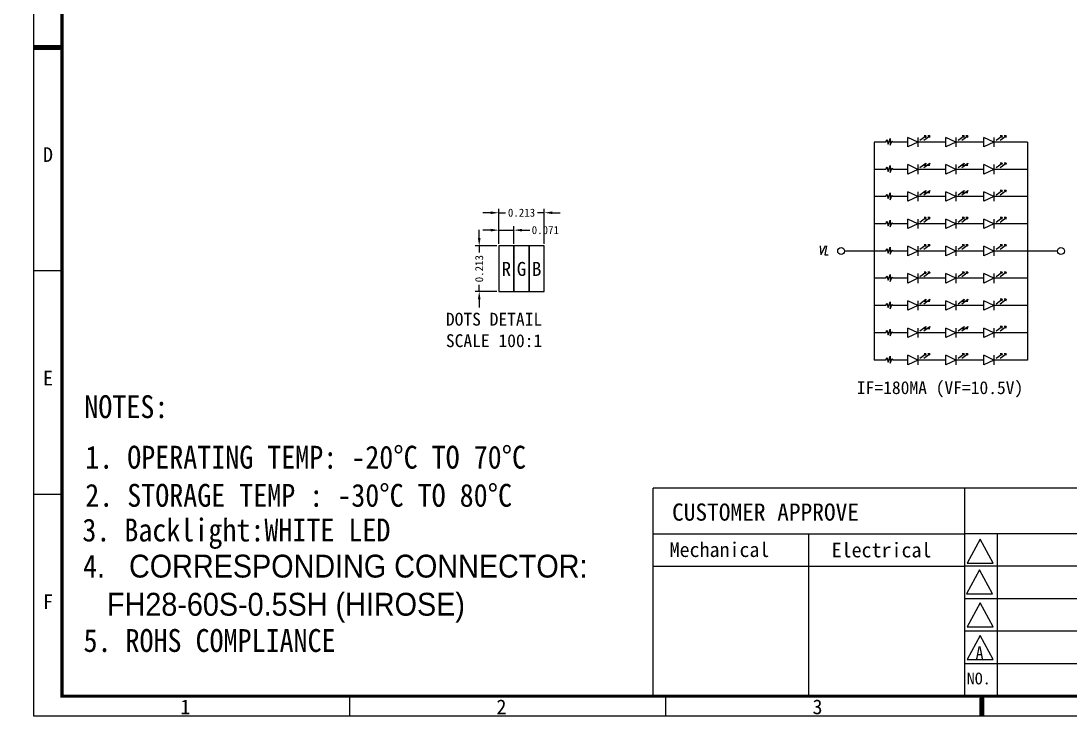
# Model space of a CAD drawing. Header units: millimetres. Extents: x -575 to 320, y -23 to 615.
# Drawn here: x -575.1 to -84.5, y -23.2 to 307.9 of the extents above; entities that cross this region are included whole.
import ezdxf
from ezdxf.enums import TextEntityAlignment as Align

# ---------------------------------------------------------------- set-up
doc = ezdxf.new("R2010")
doc.units = ezdxf.units.MM
doc.linetypes.add('CENTER', pattern=[50.8, 31.75, -6.35, 6.35, -6.35])
doc.layers.add('BOT', color=51, linetype='Continuous')
doc.layers.add('DIM', color=3, linetype='Continuous')
doc.styles.add('H', font='italic.shx', dxfattribs={"width": 0.75})
doc.styles.add('STYLE1', font='SimSun.ttf', dxfattribs={"width": 0.9})
doc.dimstyles.new('ISO-25', dxfattribs={"dimscale": 1.5, "dimtxt": 2.5, "dimasz": 2.5, "dimexe": 1.25, "dimexo": 0.625, "dimtad": 0, "dimdsep": 46, "dimtxsty": 'Standard', "dimcen": 2.5, "dimadec": 0, "dimazin": 0, "dimtfac": 1, "dimtmove": 0, "dimatfit": 3, "dimfxl": 0, "dimarcsym": 0})

# ---------------------------------------------------------------- blocks, each defined once
blk = doc.blocks.new('CAD_INFO')
blk.add_lwpolyline([(-282, 200), (0, 200), (0, 0), (-282, 0)], close=True)
at = {"color": 7, "style": 'STYLE1', "width": 0.9, "flags": 9}
for tag, p in [('BOMWIDTH', (-73.71, 64.47)), ('BOMHEIGHT', (-57.19, 64.47)), ('BOMSTARTPOS', (-38.54, 64.47)), ('BOMSECONDLINE', (-20.13, 64.47)), ('BOMTHIRDLINE', (-74.53, 55.74)), ('PDMUPDATE', (-55.3, 55.74)), ('BOMSTARTPOS2', (-38.31, 55.74)), ('BOMSTARTPOS3', (-18.95, 55.74))]:
    blk.add_attdef(tag, p, '', height=2, dxfattribs=at)
blk = doc.blocks.new('CAD_TITLE')
blk.add_line((-138, 25), (-138, 0))
at = {"color": 7, "linetype": 'Continuous', "const_width": 0.5}
blk.add_lwpolyline([(-282, 0), (0, 0), (0, 200), (-282, 200)], close=True, dxfattribs=at)
for points in [[(-143, 32), (-191, 32)], [(-191, 0), (-191, 32)], [(-143, 0), (-143, 32)], [(-191, 25), (-143, 25)], [(-167, 0), (-167, 25)], [(-191, 20), (-143, 20)]]:
    blk.add_lwpolyline(points)
at = {"color": 7, "linetype": 'Continuous'}
for points in [[(-86, 32), (-143, 32)], [(-86, 25), (-143, 25)], [(-86, 20), (-143, 20)], [(-86, 15), (-143, 15)], [(-86, 10), (-143, 10)], [(-86, 5), (-143, 5)]]:
    blk.add_lwpolyline(points, dxfattribs=at)
at = {"color": 1}
for points in [[(-142.65, 20.49), (-138.65, 20.49), (-140.65, 24.19)], [(-142.71, 15.73), (-138.71, 15.73), (-140.71, 19.43)], [(-142.64, 10.66), (-138.64, 10.66), (-140.64, 14.36)], [(-142.64, 5.66), (-138.64, 5.66), (-140.64, 9.36)]]:
    blk.add_lwpolyline(points, close=True, dxfattribs=at)
at = {"color": 7, "linetype": 'Continuous'}
for s, height, p in [('CUSTOMER APPROVE', 2.6446, (-188.07, 27.01)), ('Mechanical', 2.26, (-188.45, 21.42)), ('Electrical', 2.26, (-163.5, 21.36)), ('NO.', 1.808, (-142.69, 1.81))]:
    blk.add_text(s, height=height, dxfattribs=at).set_placement(p)
at = {"style": 'STYLE1'}
for tag, p, height in [('CUSTOMER_NO.:', (-33.26, 195), 3), ('分页号', (-10.17, 1.83), 1.62)]:
    blk.add_attdef(tag, p, '', height=height, dxfattribs=at)
at = {"color": 1, "style": 'STYLE1', "width": 0.9}
for tag, p in [('名称', (-79.1, 27.08)), ('图号', (-17.76, 16.41)), ('版本', (-3.63, 16.41))]:
    blk.add_attdef(tag, text='', height=2.94, dxfattribs=at).set_placement(p, align=Align.CENTER)
at = {"color": 7, "style": 'STYLE1', "width": 0.9}
for tag, p in [('NO4', (-140.65, 20.64)), ('CONTENT4', (-120.11, 21.52)), ('DATE4', (-94.2, 21.38)), ('CONTENT3', (-120.11, 16.71)), ('DATE3', (-94.07, 16.52)), ('NO3', (-140.79, 15.73)), ('CONTENT2', (-120.14, 11.6)), ('DATE2', (-94.07, 11.68)), ('NO2', (-140.72, 10.66)), ('CONTENT1', (-120.12, 6.33)), ('DATE1', (-94.04, 6.33)), ('NO1', (-140.72, 5.66))]:
    blk.add_attdef(tag, text='', height=2, dxfattribs=at).set_placement(p, align=Align.CENTER)
at = {"color": 1, "style": 'STYLE1', "width": 0.9}
blk.add_attdef('规格', (-65.26, 16.41), '', height=2.94, dxfattribs=at)
at = {"style": 'STYLE1', "width": 0.9}
for tag, p in [('出图人', (-56.67, 11.65)), ('设计人', (-22.69, 11.65)), ('批准人', (-22.56, 6.63))]:
    blk.add_attdef(tag, p, '', height=2, dxfattribs=at)
at = {"color": 7, "style": 'STYLE1', "width": 0.9}
blk.add_attdef('校对人', (-56.52, 6.63), '', height=2, dxfattribs=at)
blk = doc.blocks.new('*D35')
at = {"layer": 'DEFPOINTS', "color": 0}
for p in [(-330.36, 218.24), (-351.66, 202.73), (-330.36, 202.73)]:
    blk.add_point(p, dxfattribs=at)
at = {"layer": 'DIM', "color": 0, "lineweight": -2}
for p, q in [((-355.41, 218.24), (-359.16, 218.24)), ((-351.66, 203.67), (-351.66, 220.11)), ((-351.66, 218.24), (-348.51, 218.24)), ((-330.36, 218.24), (-333.51, 218.24)), ((-330.36, 203.67), (-330.36, 220.11)), ((-326.61, 218.24), (-322.86, 218.24))]:
    blk.add_line(p, q, dxfattribs=at)
at = {"layer": 'DIM', "color": 0}
for points in [[(-355.41, 218.86), (-355.41, 217.61), (-351.66, 218.24)], [(-326.61, 218.86), (-326.61, 217.61), (-330.36, 218.24)]]:
    blk.add_solid(points, dxfattribs=at)
at = {"layer": 'DIM', "color": 0, "insert": (-341.01, 218.24), "char_height": 3.75, "attachment_point": 5}
blk.add_mtext('0.213', dxfattribs=at)
blk = doc.blocks.new('*D36')
at = {"layer": 'DEFPOINTS', "color": 0}
for p in [(-344.56, 210.1), (-351.66, 202.73), (-344.56, 202.73)]:
    blk.add_point(p, dxfattribs=at)
at = {"layer": 'DIM', "color": 0, "lineweight": -2}
for p, q in [((-351.66, 203.67), (-351.66, 211.97)), ((-344.56, 203.67), (-344.56, 211.97)), ((-355.41, 210.1), (-359.16, 210.1)), ((-351.66, 210.1), (-344.56, 210.1)), ((-340.81, 210.1), (-337.06, 210.1))]:
    blk.add_line(p, q, dxfattribs=at)
at = {"layer": 'DIM', "color": 0}
for points in [[(-355.41, 210.72), (-355.41, 209.47), (-351.66, 210.1)], [(-340.81, 210.72), (-340.81, 209.47), (-344.56, 210.1)]]:
    blk.add_solid(points, dxfattribs=at)
at = {"layer": 'DIM', "color": 0, "insert": (-329.87, 210.1), "char_height": 3.75, "attachment_point": 5}
blk.add_mtext('0.071', dxfattribs=at)
blk = doc.blocks.new('*D37')
at = {"layer": 'DEFPOINTS', "color": 0}
for p in [(-351.66, 202.73), (-360.8, 181.43), (-351.66, 181.43)]:
    blk.add_point(p, dxfattribs=at)
at = {"layer": 'DIM', "color": 0, "lineweight": -2}
for p, q in [((-360.8, 206.48), (-360.8, 210.23)), ((-352.6, 202.73), (-362.67, 202.73)), ((-360.8, 202.73), (-360.8, 199.58)), ((-360.8, 181.43), (-360.8, 184.58)), ((-352.6, 181.43), (-362.67, 181.43)), ((-360.8, 177.68), (-360.8, 173.93))]:
    blk.add_line(p, q, dxfattribs=at)
at = {"layer": 'DIM', "color": 0}
for points in [[(-361.42, 206.48), (-360.17, 206.48), (-360.8, 202.73)], [(-361.42, 177.68), (-360.17, 177.68), (-360.8, 181.43)]]:
    blk.add_solid(points, dxfattribs=at)
at = {"layer": 'DIM', "color": 0, "insert": (-360.8, 192.08), "char_height": 3.75, "attachment_point": 5, "rotation": 90}
blk.add_mtext('0.213', dxfattribs=at)

msp = doc.modelspace()

# ---------------------------------------------------------------- linework, layer by layer
at = {"color": 0, "lineweight": 13}
for p, q in [((-170.6704, 251.2584), (-176.0221, 251.2584)), ((-176.0221, 251.2584), (-176.0221, 149.3792)), ((-160.3867, 251.2584), (-167.3431, 251.2584)), ((-155.6911, 251.2584), (-160.3867, 253.4744)), ((-160.3867, 249.0423), (-160.3867, 253.4744)), ((-155.6911, 251.2584), (-160.3867, 249.0423)), ((-155.6911, 253.4744), (-155.6911, 249.0423)), ((-142.5578, 251.2584), (-155.6911, 251.2584)), ((-154.6722, 252.1051), (-151.8644, 254.1733)), ((-152.8705, 252.1051), (-150.0627, 254.1733)), ((-151.8644, 254.1733), (-152.7496, 254.1733)), ((-151.8644, 254.1733), (-152.1269, 253.328)), ((-150.0627, 254.1733), (-150.9478, 254.1733)), ((-150.0627, 254.1733), (-150.3252, 253.328)), ((-137.8623, 251.2584), (-142.5578, 253.4744)), ((-142.5578, 249.0423), (-142.5578, 253.4744)), ((-137.8623, 251.2584), (-142.5578, 249.0423)), ((-137.8623, 253.4744), (-137.8623, 249.0423)), ((-124.7289, 251.2584), (-137.8623, 251.2584)), ((-136.8434, 252.1051), (-134.0356, 254.1733)), ((-135.0417, 252.1051), (-132.2339, 254.1733)), ((-134.0356, 254.1733), (-134.9207, 254.1733)), ((-134.0356, 254.1733), (-134.298, 253.328)), ((-132.2339, 254.1733), (-133.119, 254.1733)), ((-132.2339, 254.1733), (-132.4963, 253.328)), ((-124.7289, 249.0423), (-124.7289, 253.4744)), ((-120.0334, 251.2584), (-124.7289, 253.4744)), ((-120.0334, 251.2584), (-124.7289, 249.0423)), ((-120.0334, 253.4744), (-120.0334, 249.0423)), ((-104.398, 251.2584), (-120.0334, 251.2584)), ((-119.0145, 252.1051), (-116.2067, 254.1733)), ((-117.2128, 252.1051), (-114.405, 254.1733)), ((-116.2067, 254.1733), (-117.0918, 254.1733)), ((-116.2067, 254.1733), (-116.4692, 253.328)), ((-114.405, 254.1733), (-115.2901, 254.1733)), ((-114.405, 254.1733), (-114.6675, 253.328)), ((-104.398, 251.2584), (-104.398, 149.3792)), ((-155.6911, 238.5235), (-160.3867, 240.7395)), ((-160.3867, 236.3074), (-160.3867, 240.7395)), ((-155.6911, 240.7395), (-155.6911, 236.3074)), ((-154.6722, 239.3702), (-151.8644, 241.4384)), ((-152.8705, 239.3702), (-150.0627, 241.4384)), ((-151.8644, 241.4384), (-152.1269, 240.5931)), ((-150.0627, 241.4384), (-150.3252, 240.5931)), ((-137.8623, 238.5235), (-142.5578, 240.7395)), ((-142.5578, 236.3074), (-142.5578, 240.7395)), ((-137.8623, 240.7395), (-137.8623, 236.3074)), ((-136.8434, 239.3702), (-134.0356, 241.4384)), ((-135.0417, 239.3702), (-132.2339, 241.4384)), ((-134.0356, 241.4384), (-134.298, 240.5931)), ((-132.2339, 241.4384), (-132.4963, 240.5931)), ((-124.7289, 236.3074), (-124.7289, 240.7395)), ((-120.0334, 238.5235), (-124.7289, 240.7395)), ((-120.0334, 240.7395), (-120.0334, 236.3074)), ((-119.0145, 239.3702), (-116.2067, 241.4384)), ((-117.2128, 239.3702), (-114.405, 241.4384)), ((-116.2067, 241.4384), (-117.0918, 241.4384)), ((-116.2067, 241.4384), (-116.4692, 240.5931)), ((-114.405, 241.4384), (-115.2901, 241.4384)), ((-114.405, 241.4384), (-114.6675, 240.5931)), ((-170.6704, 238.5235), (-176.0221, 238.5235)), ((-160.3867, 238.5235), (-167.3431, 238.5235)), ((-155.6911, 238.5235), (-160.3867, 236.3074)), ((-142.5578, 238.5235), (-155.6911, 238.5235)), ((-151.8644, 240.3422), (-152.7496, 240.3422)), ((-150.0627, 240.3422), (-150.9478, 240.3422)), ((-137.8623, 238.5235), (-142.5578, 236.3074)), ((-124.7289, 238.5235), (-137.8623, 238.5235)), ((-134.0356, 240.3422), (-134.9207, 240.3422)), ((-132.2339, 240.3422), (-133.119, 240.3422)), ((-120.0334, 238.5235), (-124.7289, 236.3074)), ((-104.398, 238.5235), (-120.0334, 238.5235)), ((-170.6704, 225.7886), (-176.0221, 225.7886)), ((-160.3867, 225.7886), (-167.3431, 225.7886)), ((-160.3867, 223.5725), (-160.3867, 228.0046)), ((-155.6911, 225.7886), (-160.3867, 228.0046)), ((-155.6911, 225.7886), (-160.3867, 223.5725)), ((-155.6911, 228.0046), (-155.6911, 223.5725)), ((-142.5578, 225.7886), (-155.6911, 225.7886)), ((-154.6722, 226.6353), (-151.8644, 228.7035)), ((-152.8705, 226.6353), (-150.0627, 228.7035)), ((-151.8644, 227.6073), (-152.7496, 227.6073)), ((-151.8644, 228.7035), (-152.1269, 227.8582)), ((-150.0627, 227.6073), (-150.9478, 227.6073)), ((-150.0627, 228.7035), (-150.3252, 227.8582)), ((-142.5578, 223.5725), (-142.5578, 228.0046)), ((-137.8623, 225.7886), (-142.5578, 228.0046)), ((-137.8623, 225.7886), (-142.5578, 223.5725)), ((-137.8623, 228.0046), (-137.8623, 223.5725)), ((-124.7289, 225.7886), (-137.8623, 225.7886)), ((-136.8434, 226.6353), (-134.0356, 228.7035)), ((-135.0417, 226.6353), (-132.2339, 228.7035)), ((-134.0356, 227.6073), (-134.9207, 227.6073)), ((-134.0356, 228.7035), (-134.298, 227.8582)), ((-132.2339, 227.6073), (-133.119, 227.6073)), ((-132.2339, 228.7035), (-132.4963, 227.8582)), ((-120.0334, 225.7886), (-124.7289, 228.0046)), ((-124.7289, 223.5725), (-124.7289, 228.0046)), ((-120.0334, 225.7886), (-124.7289, 223.5725)), ((-120.0334, 228.0046), (-120.0334, 223.5725)), ((-104.398, 225.7886), (-120.0334, 225.7886)), ((-119.0145, 226.6353), (-116.2067, 228.7035)), ((-117.2128, 226.6353), (-114.405, 228.7035)), ((-116.2067, 228.7035), (-117.0918, 228.7035)), ((-116.2067, 228.7035), (-116.4692, 227.8582)), ((-114.405, 228.7035), (-115.2901, 228.7035)), ((-114.405, 228.7035), (-114.6675, 227.8582)), ((-154.6722, 213.9005), (-151.8644, 215.9686)), ((-152.8705, 213.9005), (-150.0627, 215.9686)), ((-151.8644, 215.9686), (-152.7496, 215.9686)), ((-151.8644, 215.9686), (-152.1269, 215.1233)), ((-150.0627, 215.9686), (-150.9478, 215.9686)), ((-150.0627, 215.9686), (-150.3252, 215.1233)), ((-136.8434, 213.9005), (-134.0356, 215.9686)), ((-135.0417, 213.9005), (-132.2339, 215.9686)), ((-134.0356, 215.9686), (-134.9207, 215.9686)), ((-134.0356, 215.9686), (-134.298, 215.1233)), ((-132.2339, 215.9686), (-133.119, 215.9686)), ((-132.2339, 215.9686), (-132.4963, 215.1233)), ((-119.0145, 213.9005), (-116.2067, 215.9686)), ((-117.2128, 213.9005), (-114.405, 215.9686)), ((-116.2067, 215.9686), (-117.0918, 215.9686)), ((-116.2067, 215.9686), (-116.4692, 215.1233)), ((-114.405, 215.9686), (-115.2901, 215.9686)), ((-114.405, 215.9686), (-114.6675, 215.1233)), ((-170.6704, 213.0537), (-176.0221, 213.0537)), ((-160.3867, 213.0537), (-167.3431, 213.0537)), ((-155.6911, 213.0537), (-160.3867, 215.2697)), ((-160.3867, 210.8376), (-160.3867, 215.2697)), ((-155.6911, 213.0537), (-160.3867, 210.8376)), ((-155.6911, 215.2697), (-155.6911, 210.8376)), ((-142.5578, 213.0537), (-155.6911, 213.0537)), ((-137.8623, 213.0537), (-142.5578, 215.2697)), ((-142.5578, 210.8376), (-142.5578, 215.2697)), ((-137.8623, 213.0537), (-142.5578, 210.8376)), ((-137.8623, 215.2697), (-137.8623, 210.8376)), ((-124.7289, 213.0537), (-137.8623, 213.0537)), ((-124.7289, 210.8376), (-124.7289, 215.2697)), ((-120.0334, 213.0537), (-124.7289, 215.2697)), ((-120.0334, 213.0537), (-124.7289, 210.8376)), ((-120.0334, 215.2697), (-120.0334, 210.8376)), ((-104.398, 213.0537), (-120.0334, 213.0537)), ((-160.3867, 198.1027), (-160.3867, 202.5348)), ((-155.6911, 200.3188), (-160.3867, 202.5348)), ((-155.6911, 202.5348), (-155.6911, 198.1027)), ((-154.6722, 201.1656), (-151.8644, 203.2338)), ((-152.8705, 201.1656), (-150.0627, 203.2338)), ((-151.8644, 203.2338), (-152.7496, 203.2338)), ((-151.8644, 203.2338), (-152.1269, 202.3884)), ((-150.0627, 203.2338), (-150.9478, 203.2338)), ((-150.0627, 203.2338), (-150.3252, 202.3884)), ((-142.5578, 198.1027), (-142.5578, 202.5348)), ((-137.8623, 200.3188), (-142.5578, 202.5348)), ((-137.8623, 202.5348), (-137.8623, 198.1027)), ((-136.8434, 201.1656), (-134.0356, 203.2338)), ((-135.0417, 201.1656), (-132.2339, 203.2338)), ((-134.0356, 203.2338), (-134.9207, 203.2338)), ((-134.0356, 203.2338), (-134.298, 202.3884)), ((-132.2339, 203.2338), (-133.119, 203.2338)), ((-132.2339, 203.2338), (-132.4963, 202.3884)), ((-120.0334, 200.3188), (-124.7289, 202.5348)), ((-124.7289, 198.1027), (-124.7289, 202.5348)), ((-120.0334, 202.5348), (-120.0334, 198.1027)), ((-119.0145, 201.1656), (-116.2067, 203.2338)), ((-117.2128, 201.1656), (-114.405, 203.2338)), ((-116.2067, 203.2338), (-117.0918, 203.2338)), ((-116.2067, 203.2338), (-116.4692, 202.3884)), ((-114.405, 203.2338), (-115.2901, 203.2338)), ((-114.405, 203.2338), (-114.6675, 202.3884)), ((-176.0221, 200.3188), (-189.9351, 200.3188)), ((-170.6704, 200.3188), (-176.0221, 200.3188)), ((-160.3867, 200.3188), (-167.3431, 200.3188)), ((-155.6911, 200.3188), (-160.3867, 198.1027)), ((-142.5578, 200.3188), (-155.6911, 200.3188)), ((-137.8623, 200.3188), (-142.5578, 198.1027)), ((-124.7289, 200.3188), (-137.8623, 200.3188)), ((-120.0334, 200.3188), (-124.7289, 198.1027)), ((-90.2977, 200.3188), (-120.0334, 200.3188)), ((-170.6704, 187.5839), (-176.0221, 187.5839)), ((-160.3867, 187.5839), (-167.3431, 187.5839)), ((-160.3867, 185.3678), (-160.3867, 189.7999)), ((-155.6911, 187.5839), (-160.3867, 189.7999)), ((-155.6911, 187.5839), (-160.3867, 185.3678)), ((-155.6911, 189.7999), (-155.6911, 185.3678)), ((-142.5578, 187.5839), (-155.6911, 187.5839)), ((-154.6722, 188.4307), (-151.8644, 190.4989)), ((-152.8705, 188.4307), (-150.0627, 190.4989)), ((-151.8644, 190.4989), (-152.7496, 190.4989)), ((-151.8644, 190.4989), (-152.1269, 189.6535)), ((-150.0627, 190.4989), (-150.9478, 190.4989)), ((-150.0627, 190.4989), (-150.3252, 189.6535)), ((-142.5578, 185.3678), (-142.5578, 189.7999)), ((-137.8623, 187.5839), (-142.5578, 189.7999)), ((-137.8623, 187.5839), (-142.5578, 185.3678)), ((-137.8623, 189.7999), (-137.8623, 185.3678)), ((-124.7289, 187.5839), (-137.8623, 187.5839)), ((-136.8434, 188.4307), (-134.0356, 190.4989)), ((-135.0417, 188.4307), (-132.2339, 190.4989)), ((-134.0356, 190.4989), (-134.9207, 190.4989)), ((-134.0356, 190.4989), (-134.298, 189.6535)), ((-132.2339, 190.4989), (-133.119, 190.4989)), ((-132.2339, 190.4989), (-132.4963, 189.6535)), ((-120.0334, 187.5839), (-124.7289, 189.7999)), ((-124.7289, 185.3678), (-124.7289, 189.7999)), ((-120.0334, 187.5839), (-124.7289, 185.3678)), ((-120.0334, 189.7999), (-120.0334, 185.3678)), ((-104.398, 187.5839), (-120.0334, 187.5839)), ((-119.0145, 188.4307), (-116.2067, 190.4989)), ((-117.2128, 188.4307), (-114.405, 190.4989)), ((-116.2067, 190.4989), (-117.0918, 190.4989)), ((-116.2067, 190.4989), (-116.4692, 189.6535)), ((-114.405, 190.4989), (-115.2901, 190.4989)), ((-114.405, 190.4989), (-114.6675, 189.6535)), ((-155.6911, 174.849), (-160.3867, 177.065)), ((-160.3867, 172.633), (-160.3867, 177.065)), ((-155.6911, 177.065), (-155.6911, 172.633)), ((-154.6722, 175.6958), (-151.8644, 177.764)), ((-152.8705, 175.6958), (-150.0627, 177.764)), ((-151.8644, 176.6677), (-152.7496, 176.6677)), ((-151.8644, 177.764), (-152.1269, 176.9186)), ((-150.0627, 176.6677), (-150.9478, 176.6677)), ((-150.0627, 177.764), (-150.3252, 176.9186)), ((-137.8623, 174.849), (-142.5578, 177.065)), ((-142.5578, 172.633), (-142.5578, 177.065)), ((-137.8623, 177.065), (-137.8623, 172.633)), ((-136.8434, 175.6958), (-134.0356, 177.764)), ((-135.0417, 175.6958), (-132.2339, 177.764)), ((-134.0356, 176.6677), (-134.9207, 176.6677)), ((-134.0356, 177.764), (-134.298, 176.9186)), ((-132.2339, 176.6677), (-133.119, 176.6677)), ((-132.2339, 177.764), (-132.4963, 176.9186)), ((-124.7289, 172.633), (-124.7289, 177.065)), ((-120.0334, 174.849), (-124.7289, 177.065)), ((-120.0334, 177.065), (-120.0334, 172.633)), ((-119.0145, 175.6958), (-116.2067, 177.764)), ((-117.2128, 175.6958), (-114.405, 177.764)), ((-116.2067, 177.764), (-117.0918, 177.764)), ((-116.2067, 177.764), (-116.4692, 176.9186)), ((-114.405, 177.764), (-115.2901, 177.764)), ((-114.405, 177.764), (-114.6675, 176.9186)), ((-170.6704, 174.849), (-176.0221, 174.849)), ((-160.3867, 174.849), (-167.3431, 174.849)), ((-155.6911, 174.849), (-160.3867, 172.633)), ((-142.5578, 174.849), (-155.6911, 174.849)), ((-137.8623, 174.849), (-142.5578, 172.633)), ((-124.7289, 174.849), (-137.8623, 174.849)), ((-120.0334, 174.849), (-124.7289, 172.633)), ((-104.398, 174.849), (-120.0334, 174.849)), ((-170.6704, 162.1141), (-176.0221, 162.1141)), ((-160.3867, 162.1141), (-167.3431, 162.1141)), ((-160.3867, 159.8981), (-160.3867, 164.3301)), ((-155.6911, 162.1141), (-160.3867, 164.3301)), ((-155.6911, 162.1141), (-160.3867, 159.8981)), ((-155.6911, 164.3301), (-155.6911, 159.8981)), ((-142.5578, 162.1141), (-155.6911, 162.1141)), ((-154.6722, 162.9609), (-151.8644, 165.0291)), ((-152.8705, 162.9609), (-150.0627, 165.0291)), ((-151.8644, 163.9328), (-152.7496, 163.9328)), ((-151.8644, 165.0291), (-152.1269, 164.1837)), ((-150.0627, 163.9328), (-150.9478, 163.9328)), ((-150.0627, 165.0291), (-150.3252, 164.1837)), ((-142.5578, 159.8981), (-142.5578, 164.3301)), ((-137.8623, 162.1141), (-142.5578, 164.3301)), ((-137.8623, 162.1141), (-142.5578, 159.8981)), ((-137.8623, 164.3301), (-137.8623, 159.8981)), ((-124.7289, 162.1141), (-137.8623, 162.1141)), ((-136.8434, 162.9609), (-134.0356, 165.0291)), ((-135.0417, 162.9609), (-132.2339, 165.0291)), ((-134.0356, 163.9328), (-134.9207, 163.9328)), ((-134.0356, 165.0291), (-134.298, 164.1837)), ((-132.2339, 163.9328), (-133.119, 163.9328)), ((-132.2339, 165.0291), (-132.4963, 164.1837)), ((-120.0334, 162.1141), (-124.7289, 164.3301)), ((-124.7289, 159.8981), (-124.7289, 164.3301)), ((-120.0334, 162.1141), (-124.7289, 159.8981)), ((-120.0334, 164.3301), (-120.0334, 159.8981)), ((-104.398, 162.1141), (-120.0334, 162.1141)), ((-119.0145, 162.9609), (-116.2067, 165.0291)), ((-117.2128, 162.9609), (-114.405, 165.0291)), ((-116.2067, 165.0291), (-117.0918, 165.0291)), ((-116.2067, 165.0291), (-116.4692, 164.1837)), ((-114.405, 165.0291), (-115.2901, 165.0291)), ((-114.405, 165.0291), (-114.6675, 164.1837)), ((-154.6722, 150.226), (-151.8644, 152.2942)), ((-152.8705, 150.226), (-150.0627, 152.2942)), ((-151.8644, 152.2942), (-152.7496, 152.2942)), ((-151.8644, 152.2942), (-152.1269, 151.4488)), ((-150.0627, 152.2942), (-150.9478, 152.2942)), ((-150.0627, 152.2942), (-150.3252, 151.4488)), ((-136.8434, 150.226), (-134.0356, 152.2942)), ((-135.0417, 150.226), (-132.2339, 152.2942)), ((-134.0356, 152.2942), (-134.9207, 152.2942)), ((-134.0356, 152.2942), (-134.298, 151.4488)), ((-132.2339, 152.2942), (-133.119, 152.2942)), ((-132.2339, 152.2942), (-132.4963, 151.4488)), ((-119.0145, 150.226), (-116.2067, 152.2942)), ((-117.2128, 150.226), (-114.405, 152.2942)), ((-116.2067, 152.2942), (-117.0918, 152.2942)), ((-116.2067, 152.2942), (-116.4692, 151.4488)), ((-114.405, 152.2942), (-115.2901, 152.2942)), ((-114.405, 152.2942), (-114.6675, 151.4488)), ((-170.6704, 149.3792), (-176.0221, 149.3792)), ((-160.3867, 149.3792), (-167.3431, 149.3792)), ((-160.3867, 147.1632), (-160.3867, 151.5952)), ((-155.6911, 149.3792), (-160.3867, 151.5952)), ((-155.6911, 149.3792), (-160.3867, 147.1632)), ((-155.6911, 151.5952), (-155.6911, 147.1632)), ((-142.5578, 149.3792), (-155.6911, 149.3792)), ((-142.5578, 147.1632), (-142.5578, 151.5952)), ((-137.8623, 149.3792), (-142.5578, 151.5952)), ((-137.8623, 149.3792), (-142.5578, 147.1632)), ((-137.8623, 151.5952), (-137.8623, 147.1632)), ((-124.7289, 149.3792), (-137.8623, 149.3792)), ((-120.0334, 149.3792), (-124.7289, 151.5952)), ((-124.7289, 147.1632), (-124.7289, 151.5952)), ((-120.0334, 149.3792), (-124.7289, 147.1632)), ((-120.0334, 151.5952), (-120.0334, 147.1632)), ((-104.398, 149.3792), (-120.0334, 149.3792))]:
    msp.add_line(p, q, dxfattribs=at)
for p, q in [((-555.9076, 191.0228), (-569.1535, 191.0228)), ((-555.9076, 86.5047), (-569.1535, 86.5047)), ((-421.3349, -17.1867), (-421.3349, -7.7925)), ((-273.5164, -17.1867), (-273.5164, -7.7925))]:
    msp.add_line(p, q)
msp.add_lwpolyline([(-569.1535, 609.0954), (313.9043, 609.0954), (313.9043, -17.1867), (-569.1535, -17.1867), (-569.1535, 609.0954)])
for points in [[(-555.9076, 295.541, 0, 11.9449, 0), (-560.9026, 295.541, 2.389, 2.389, 0), (-569.1535, 295.541, 2.389, 2.389, 0)], [(-125.6979, -7.7925, 0, 11.9449, 0), (-125.6979, -12.7874, 2.389, 2.389, 0), (-125.6979, -17.1867, 2.389, 2.389, 0)]]:
    msp.add_lwpolyline(points, format="xyseb")
for points in [[(-170.6704, 251.2584), (-170.1512, 252.4392), (-169.4879, 250.3196), (-168.6478, 253.0132), (-168.6478, 249.7897), (-167.7192, 251.9093), (-167.3431, 251.2584)], [(-170.6704, 238.5235), (-170.1512, 239.7043), (-169.4879, 237.5847), (-168.6478, 240.2783), (-168.6478, 237.0548), (-167.7192, 239.1744), (-167.3431, 238.5235)], [(-170.6704, 225.7886), (-170.1512, 226.9694), (-169.4879, 224.8498), (-168.6478, 227.5434), (-168.6478, 224.3199), (-167.7192, 226.4395), (-167.3431, 225.7886)], [(-170.6704, 213.0537), (-170.1512, 214.2345), (-169.4879, 212.1149), (-168.6478, 214.8085), (-168.6478, 211.585), (-167.7192, 213.7046), (-167.3431, 213.0537)], [(-170.6704, 200.3188), (-170.1512, 201.4996), (-169.4879, 199.38), (-168.6478, 202.0736), (-168.6478, 198.8501), (-167.7192, 200.9697), (-167.3431, 200.3188)], [(-170.6704, 187.5839), (-170.1512, 188.7647), (-169.4879, 186.6451), (-168.6478, 189.3387), (-168.6478, 186.1152), (-167.7192, 188.2348), (-167.3431, 187.5839)], [(-170.6704, 174.849), (-170.1512, 176.0298), (-169.4879, 173.9102), (-168.6478, 176.6038), (-168.6478, 173.3803), (-167.7192, 175.4999), (-167.3431, 174.849)], [(-170.6704, 162.1141), (-170.1512, 163.2949), (-169.4879, 161.1753), (-168.6478, 163.8689), (-168.6478, 160.6454), (-167.7192, 162.765), (-167.3431, 162.1141)], [(-170.6704, 149.3792), (-170.1512, 150.56), (-169.4879, 148.4404), (-168.6478, 151.134), (-168.6478, 147.9105), (-167.7192, 150.0301), (-167.3431, 149.3792)]]:
    msp.add_lwpolyline(points, dxfattribs=at)
at = {"color": 1}
msp.add_lwpolyline([(-351.661, 181.4297), (-344.561, 181.4297), (-344.561, 202.7297), (-351.661, 202.7297)], close=True, dxfattribs=at)
at = {"color": 3}
msp.add_lwpolyline([(-344.561, 181.4297), (-337.461, 181.4297), (-337.461, 202.7297), (-344.561, 202.7297)], close=True, dxfattribs=at)
at = {"color": 5}
msp.add_lwpolyline([(-337.461, 181.4297), (-330.361, 181.4297), (-330.361, 202.7297), (-337.461, 202.7297)], close=True, dxfattribs=at)
at = {"color": 0, "lineweight": 13}
for centre in [(-191.527, 200.3188), (-88.7058, 200.3188)]:
    msp.add_circle(centre, 1.5919, dxfattribs=at)

# ---------------------------------------------------------------- block references
ref = msp.add_blockref('CAD_TITLE', (300.6584, -7.7925), dxfattribs=dict(xscale=3.037468150080144, yscale=3.037468150079803, zscale=3.03746815008))
ref.add_attrib('NO1', 'A', dxfattribs={"color": 7, "height": 6.0749, "style": 'STYLE1', "width": 0.9}).set_placement((-126.7763, 9.4136), align=Align.CENTER)
at = {"xscale": 3.037468150080144, "yscale": 3.037468150079803, "zscale": 3.03746815008}
msp.add_blockref('CAD_INFO', (300.6584, -7.7925), dxfattribs=at)

# ---------------------------------------------------------------- texts
at = {"char_height": 6.8891, "attachment_point": 1}
for s, insert, width in [('D', (-564.8183, 248.8736), 35.052945), ('E', (-564.8183, 144.3555), 41.049992), ('F', (-564.8183, 39.8373), 37.121272), ('1', (-500.5574, -9.3493), 11.703089), ('2', (-352.7389, -9.3493), 5.694302), ('3', (-204.9204, -9.3493), 15.388051)]:
    msp.add_mtext(s, dxfattribs=dict(at, insert=insert, width=width))
at = {"color": 1, "insert": (-350.3526, 195.2363), "char_height": 6.5405, "width": 5.275783, "attachment_point": 1}
msp.add_mtext('R', dxfattribs=at)
at = {"color": 5, "insert": (-336.1526, 195.2363), "char_height": 6.5405, "width": 5.275783, "attachment_point": 1}
msp.add_mtext('B', dxfattribs=at)
at = {"layer": 'BOT', "color": 1, "linetype": 'Continuous', "style": 'STYLE1', "width": 0.9}
for s, height, p in [('NOTES:', 10.6974, (-545.4819, 122.1963)), ('1. OPERATING TEMP: -20%%DC TO 70%%DC', 10.697396, (-545.0743, 98.5926)), ('2. STORAGE TEMP : -30%%DC TO 80%%DC', 10.697396, (-545.0743, 80.7636)), ('3. Backlight:WHITE LED  ', 10.697396, (-546.4143, 64.5423)), ('5. ROHS COMPLIANCE', 10.697396, (-545.8729, 12.8799))]:
    msp.add_text(s, height=height, dxfattribs=at).set_placement(p)
at = {"layer": 'BOT', "color": 1, "linetype": 'Continuous', "insert": (-546.0927, 58.3552), "char_height": 10.6973964, "width": 289.354559, "attachment_point": 1, "style": 'STYLE1'}
msp.add_mtext('{\\fSimSun|b0|i0|c134|p32;4\\fArial|b0|i0|c0|p32;.   CORRESPONDING CONNECTOR:\\fArial|b0|i0|c134|p32;\\C256;  \\P \\C1;  FH28-60S-0.5SH (HIROSE)}', dxfattribs=at)
at = {"layer": 'DIM', "linetype": 'CENTER', "ltscale": 5, "style": 'H', "width": 0.75}
msp.add_text('VL', height=4.29901, dxfattribs=at).set_placement((-202.2561, 198.4887))
at = {"layer": 'DIM', "attachment_point": 1}
for s, insert, char_height, width in [('G', (-343.2526, 195.2363), 6.5405, 5.275783), ('DOTS{\\fSimSun|b0|i0|c134|p2; }DETAIL{\\fSimSun|b0|i0|c134|p2; \\P}SCALE{\\fSimSun|b0|i0|c134|p2; 100:1}', (-376.3824, 171.4575), 6.019475, 68.361044), ('IF{\\fSimSun|b0|i0|c134|p2;=180}MA{\\fSimSun|b0|i0|c134|p2; (}VF{\\fSimSun|b0|i0|c134|p2;=10.5}V{\\fSimSun|b0|i0|c134|p2;)}', (-184.1458, 139.4621), 6.019475, 109.475907)]:
    msp.add_mtext(s, dxfattribs=dict(at, insert=insert, char_height=char_height, width=width))

# ---------------------------------------------------------------- dimensions: what is measured, and where the dimension line sits
at = {"layer": 'DIM'}
for base, p2, picture, middle in [((-330.361, 218.2359), (-330.361, 202.7297), '*D35', (-341.011, 218.2359)), ((-344.561, 210.0955), (-344.561, 202.7297), '*D36', (-329.8735, 210.0955))]:
    dim = msp.add_linear_dim(base=base, p1=(-351.661, 202.7297), p2=p2, dimstyle='ISO-25', override={"dimdec": 3, "dimlfac": 0.01}, dxfattribs=at)
    dim.commit()
    dim.dimension.update_dxf_attribs({"geometry": picture, "text_midpoint": middle})
dim = msp.add_linear_dim(base=(-360.7957, 181.4297), p1=(-351.661, 202.7297), p2=(-351.661, 181.4297), angle=90, dimstyle='ISO-25', override={"dimdec": 3, "dimlfac": 0.01}, dxfattribs=at)
dim.commit()
dim.dimension.update_dxf_attribs({"geometry": '*D37', "text_midpoint": (-360.7957, 192.0797)})

doc.saveas('drawing.dxf')
